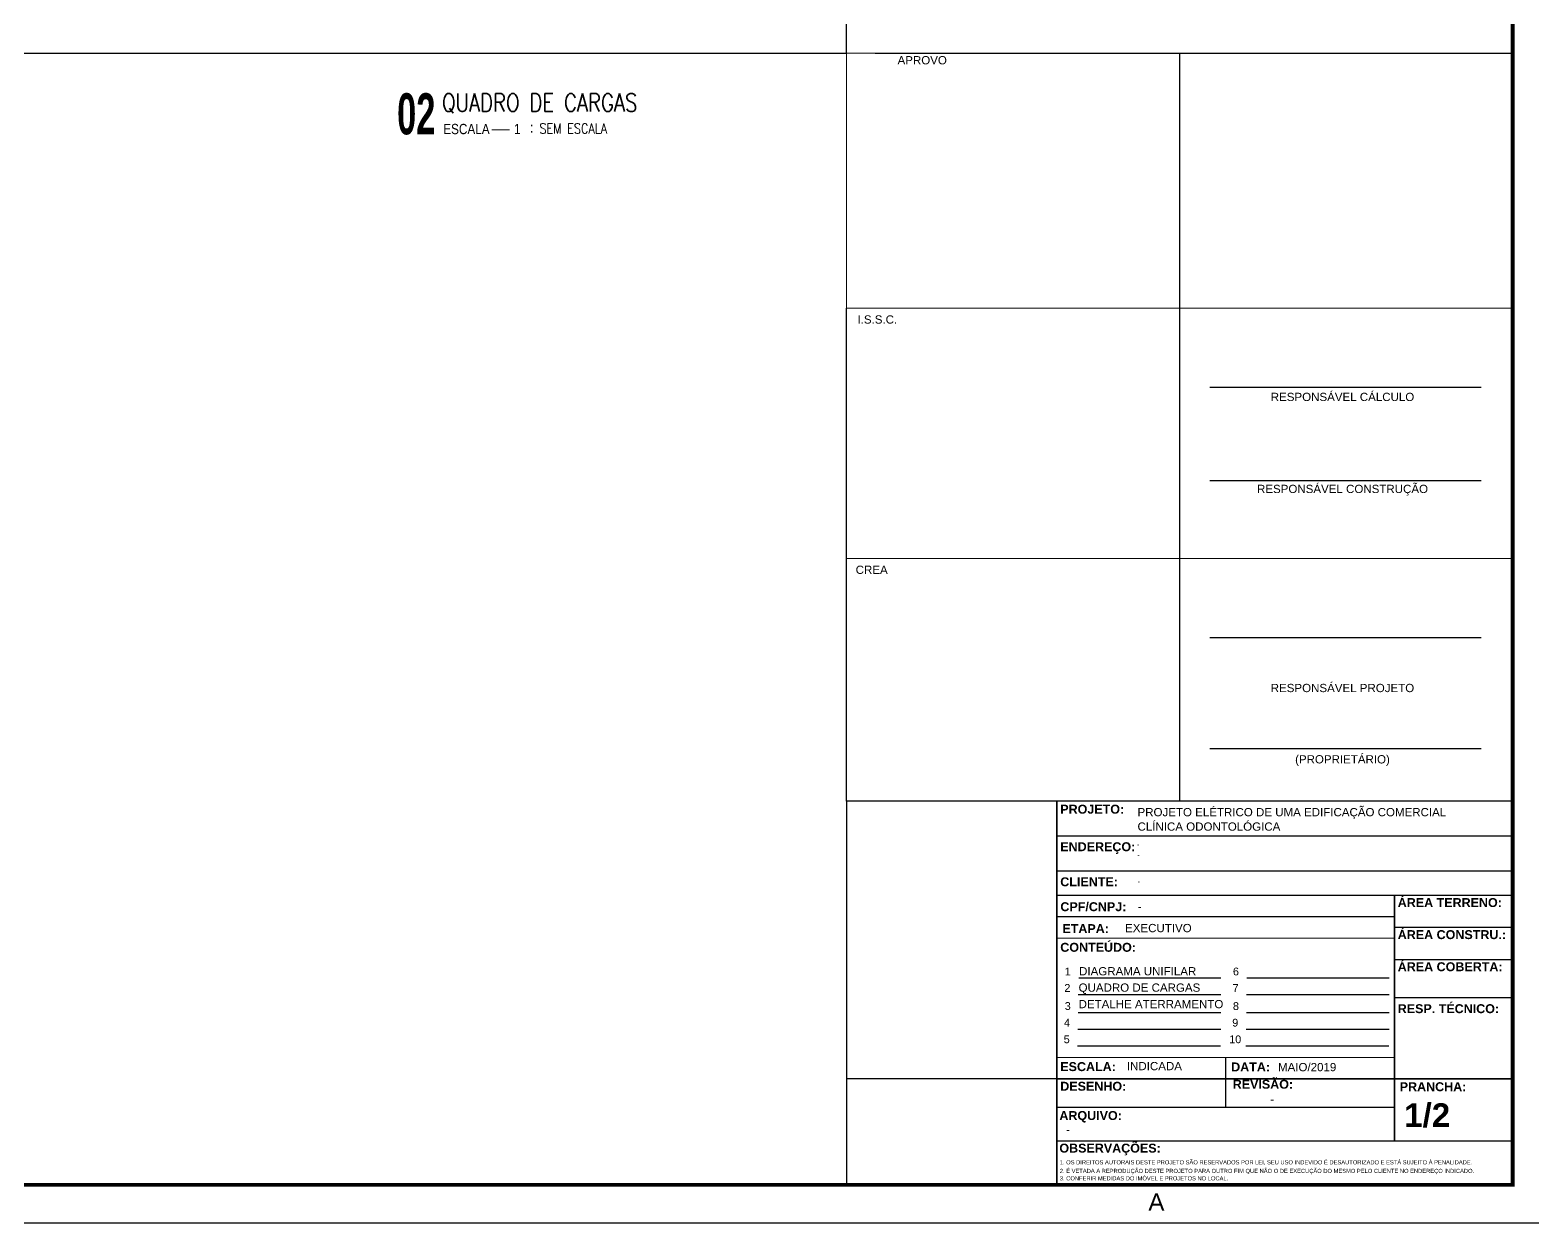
# Model space of a CAD drawing. Header units: millimetres. Extents: x 3040 to 3208, y 298 to 357.
# Drawn here: x 3083.66 to 3123.14, y 297.86 to 329.22 of the extents above; entities that cross this region are included whole.
import ezdxf
from ezdxf.enums import TextEntityAlignment as Align

# ---------------------------------------------------------------- set-up
doc = ezdxf.new("R2010")
doc.units = ezdxf.units.MM
doc.header["$MEASUREMENT"] = 0
doc.layers.get('0').update_dxf_attribs({"linetype": 'CONTINUOUS'})
for name, color, linetype in [('A-PEN-Y', 2, 'CONTINUOUS'), ('CABO-ILUM', 3, 'CONTINUOUS'), ('E-txt-g', 3, 'CONTINUOUS'), ('E-TXT-Y', 2, 'CONTINUOUS'), ("LINHA - PROJETU'S", 1, 'CONTINUOUS'), ('P2', 1, 'CONTINUOUS'), ("PRANCHA - PROJETU'S", 7, 'CONTINUOUS'), ('TEXTO', 2, 'CONTINUOUS')]:
    doc.layers.add(name, color=color, linetype=linetype)
doc.layers.add('E-Txt-W', color=7, linetype='CONTINUOUS', lineweight=20)
doc.styles.add('ARIAL', font='arial.ttf', dxfattribs={"height": 2})
doc.styles.add('F2', font='ARIALN.TTF')
doc.styles.add('HELVET', font='HELVET.SHX')
doc.styles.add('REG140', font='romans.shx', dxfattribs={"width": 0.8, "height": 0.35})
doc.styles.add('REG80', font='romans.shx', dxfattribs={"width": 0.8, "height": 0.2})
doc.styles.add('SANSSERIF2', font='sanssb__.ttf', dxfattribs={"width": 0.8})

# ---------------------------------------------------------------- blocks, each defined once
blk = doc.blocks.new('ADFSGASDFG')
at = {"layer": "PRANCHA - PROJETU'S", "color": 1}
blk.add_lwpolyline([(276.578, 47.946), (360.678, 47.946), (360.678, 107.346), (276.578, 107.346)], close=True, dxfattribs=at)
at = {"layer": "PRANCHA - PROJETU'S", "color": 4, "const_width": 0.1}
blk.add_lwpolyline([(279.078, 106.346), (359.678, 106.346), (359.678, 48.946), (279.078, 48.946)], close=True, dxfattribs=at)
blk = doc.blocks.new('IND_DES')
at = {"layer": 'E-Txt-W', "color": 7}
blk.add_line((0.027, -0.243), (0.198, -0.243), dxfattribs=at)
at = {"layer": 'E-txt-g', "color": 7, "style": 'F2'}
for s, p in [('ESCALA', (-0.446, -0.286)), ('1', (0.243, -0.286)), (':', (0.399, -0.271))]:
    blk.add_text(s, height=0.1, dxfattribs=at).set_placement(p)
blk.add_attdef('ESCALA', (0.49, -0.281), '', height=0.1, dxfattribs=at)
at = {"layer": 'E-Txt-W', "color": 6, "style": 'F2'}
blk.add_attdef('00', text='', height=0.4, dxfattribs=at).set_placement((-0.708, -0.288), align=Align.CENTER)
at = {"layer": 'E-TXT-Y', "color": 7, "style": 'F2'}
for tag, p in [('PROJETO', (-0.456, 0.183)), ('DESENHO', (-0.458, -0.066))]:
    blk.add_attdef(tag, p, '', height=0.175, dxfattribs=at)

msp = doc.modelspace()

# ---------------------------------------------------------------- linework, layer by layer
at = {"color": 4}
msp.add_line((3122.612, 308.749), (3122.612, 328.484), dxfattribs=at)
at = {"layer": 'A-PEN-Y'}
msp.add_line((3105.863, 328.607), (3122.612, 328.607), dxfattribs=at)
at = {"layer": 'E-txt-g'}
for p, q in [((3121.779, 319.82), (3114.653, 319.82)), ((3121.779, 317.371), (3114.653, 317.371)), ((3121.779, 313.242), (3114.653, 313.242)), ((3121.779, 310.327), (3114.653, 310.327))]:
    msp.add_line(p, q, dxfattribs=at)
at = {"layer": "LINHA - PROJETU'S", "color": 1}
for p, q in [((3105.112, 328.607), (3105.112, 356.265)), ((3042.012, 328.607), (3105.112, 328.607)), ((3105.112, 308.953), (3105.112, 321.906))]:
    msp.add_line(p, q, dxfattribs=at)
at = {"layer": "LINHA - PROJETU'S", "color": 1, "const_width": 0.03}
for points in [[(3105.112, 308.953), (3105.112, 328.607), (3122.659, 328.607)], [(3113.862, 308.953), (3113.862, 328.607)], [(3122.612, 321.906), (3105.112, 321.906)], [(3122.612, 315.327), (3105.112, 315.327)], [(3122.612, 308.953), (3105.112, 308.953), (3105.112, 298.865)], [(3110.637, 298.865), (3110.637, 308.953)], [(3110.637, 308.035), (3122.612, 308.035)], [(3110.637, 308.035), (3122.612, 308.035)], [(3110.637, 307.116), (3122.612, 307.116)], [(3110.637, 306.477), (3122.612, 306.477)], [(3110.637, 306.477), (3122.612, 306.477)], [(3110.637, 306.477), (3122.612, 306.477)], [(3119.51, 306.477), (3119.51, 300.036)], [(3119.51, 305.913), (3110.637, 305.913)], [(3110.637, 305.913), (3119.51, 305.913)], [(3122.612, 305.635), (3119.51, 305.635)], [(3110.637, 305.349), (3119.51, 305.349)], [(3119.51, 304.791), (3122.612, 304.791)], [(3122.612, 303.791), (3119.51, 303.791)], [(3119.51, 302.212), (3110.637, 302.212)], [(3115.073, 302.212), (3115.073, 300.904)], [(3105.112, 301.657), (3122.612, 301.657)], [(3119.51, 300.904), (3115.073, 300.904), (3115.073, 301.657)], [(3119.51, 301.657), (3119.51, 300.904)], [(3115.073, 300.904), (3110.637, 300.904)], [(3122.612, 300.024), (3110.637, 300.024)]]:
    msp.add_lwpolyline(points, dxfattribs=at)
at = {"layer": "LINHA - PROJETU'S", "color": 1}
for points in [[(3110.637, 308.953), (3110.637, 298.865)], [(3119.51, 301.657), (3119.51, 300.036)]]:
    msp.add_lwpolyline(points, dxfattribs=at)
at = {"layer": 'P2'}
msp.add_line((3122.612, 308.953), (3105.112, 308.953), dxfattribs=at)
at = {"layer": "PRANCHA - PROJETU'S", "color": 1}
for p, q in [((3105.112, 308.953), (3105.112, 298.865)), ((3115.073, 301.657), (3115.073, 302.083)), ((3110.637, 301.657), (3105.112, 301.657)), ((3110.637, 300.024), (3122.612, 300.024))]:
    msp.add_line(p, q, dxfattribs=at)
at = {"layer": "PRANCHA - PROJETU'S"}
for p, q in [((3122.612, 308.953), (3122.612, 298.865)), ((3105.112, 298.865), (3122.612, 298.865)), ((3105.112, 298.865), (3122.612, 298.865)), ((3105.112, 298.865), (3122.612, 298.865)), ((3106.884, 298.865), (3122.612, 298.865)), ((3111.449, 298.865), (3122.287, 298.865)), ((3111.449, 298.865), (3122.612, 298.865))]:
    msp.add_line(p, q, dxfattribs=at)
at = {"layer": "PRANCHA - PROJETU'S", "color": 6}
for p, q in [((3111.21, 304.304), (3114.948, 304.304)), ((3115.629, 304.304), (3118.99, 304.304)), ((3115.629, 304.304), (3119.368, 304.304)), ((3111.201, 303.871), (3114.948, 303.871)), ((3115.62, 303.87), (3119.368, 303.87)), ((3111.201, 303.396), (3114.948, 303.396)), ((3115.62, 303.395), (3119.368, 303.395)), ((3111.192, 302.959), (3114.948, 302.959)), ((3111.192, 302.959), (3114.948, 302.959)), ((3115.611, 302.959), (3119.368, 302.959)), ((3115.611, 302.959), (3119.368, 302.959)), ((3111.183, 302.522), (3114.939, 302.522)), ((3111.183, 302.522), (3114.939, 302.522)), ((3115.602, 302.522), (3119.358, 302.522)), ((3115.602, 302.522), (3119.358, 302.522))]:
    msp.add_line(p, q, dxfattribs=at)
at = {"layer": "PRANCHA - PROJETU'S", "color": 1}
for points in [[(3122.612, 308.953), (3105.112, 308.953), (3105.112, 298.865)], [(3110.637, 301.309), (3110.637, 308.953)], [(3119.51, 300.036), (3119.51, 306.477)], [(3119.51, 304.791), (3122.612, 304.791)], [(3119.51, 303.791), (3122.612, 303.791)], [(3122.612, 302.083), (3122.652, 302.083)], [(3110.637, 301.657), (3122.612, 301.657)], [(3115.073, 300.904), (3115.073, 301.657)], [(3110.637, 298.865), (3110.637, 301.309)], [(3119.51, 301.309), (3119.51, 301.311)], [(3110.637, 300.904), (3119.51, 300.904)]]:
    msp.add_lwpolyline(points, dxfattribs=at)

# ---------------------------------------------------------------- block references
ref = msp.add_blockref('IND_DES', (3095.721, 327.252), dxfattribs=dict(xscale=2.699723250675219, yscale=2.699723250675219, zscale=2.699723250675219))
ref.add_attrib('00', '02', dxfattribs={"layer": 'E-Txt-W', "height": 1.0799, "style": 'SANSSERIF2', "width": 0.6}).set_placement((3093.809, 326.474), align=Align.CENTER)
ref.add_attrib('DESENHO', 'QUADRO DE CARGAS', (3094.484, 327.074), dxfattribs={"layer": 'E-TXT-Y', "height": 0.47245, "style": 'REG140', "width": 0.8})
ref.add_attrib('ESCALA', 'SEM ESCALA', (3097.044, 326.493), dxfattribs={"layer": 'CABO-ILUM', "height": 0.27, "style": 'REG80', "width": 0.8})
msp.add_blockref('ADFSGASDFG', (2762.934, 249.919), dxfattribs=at)

# ---------------------------------------------------------------- texts
at = {"layer": "PRANCHA - PROJETU'S", "color": 2, "style": 'ARIAL'}
for s, height, p in [('APROVO', 0.2168, (3107.1, 328.423)), ('I.S.S.C.', 0.2168, (3105.921, 321.609)), ('RESPONSÁVEL CÁLCULO', 0.21676, (3118.141, 319.601)), ('RESPONSÁVEL CONSTRUÇÃO', 0.21676, (3118.141, 317.153)), ('CREA', 0.2168, (3105.773, 315.031)), ('RESPONSÁVEL PROJETO', 0.21676, (3118.14, 311.951)), ('(PROPRIETÁRIO)', 0.21676, (3118.14, 310.046))]:
    msp.add_text(s, height=height, dxfattribs=at).set_placement(p, align=Align.MIDDLE)
for s, height, p in [('PROJETO ELÉTRICO DE UMA EDIFICAÇÃO COMERCIAL', 0.21676, (3112.756, 308.553)), ('CLÍNICA ODONTOLÓGICA', 0.21676, (3112.756, 308.174)), ('-', 0.217, (3112.76, 306.072)), ('EXECUTIVO', 0.2168, (3112.429, 305.507)), ('DIAGRAMA UNIFILAR', 0.21676, (3111.221, 304.372)), ('QUADRO DE CARGAS', 0.21676, (3111.208, 303.942)), ('DETALHE ATERRAMENTO', 0.21676, (3111.208, 303.508)), ('INDICADA', 0.2168, (3112.476, 301.879)), ('MAIO/2019', 0.2168, (3116.446, 301.852)), ('-', 0.217, (3116.243, 301.007)), ('-', 0.217, (3110.881, 300.212))]:
    msp.add_text(s, height=height, dxfattribs=at).set_placement(p)
at = {"layer": "PRANCHA - PROJETU'S", "style": 'ARIAL'}
for s, height, p in [('1', 0.205, (3110.843, 304.371)), ('6', 0.205, (3115.262, 304.371)), ('2', 0.205, (3110.834, 303.938)), ('7', 0.205, (3115.253, 303.938)), ('3', 0.205, (3110.843, 303.463)), ('8', 0.205, (3115.262, 303.462)), ('4', 0.205, (3110.825, 303.026)), ('9', 0.205, (3115.244, 303.026)), ('5', 0.205, (3110.816, 302.589)), ('10', 0.2047, (3115.163, 302.589)), ('2. É VETADA A REPRODUÇÃO DESTE PROJETO PARA OUTRO FIM QUE NÃO O DE EXECUÇÃO DO MESMO PELO CLIENTE NO ENDEREÇO INDICADO.', 0.108382, (3110.714, 299.179)), ('1. OS DIREITOS AUTORAIS DESTE PROJETO SÃO RESERVADOS POR LEI, SEU USO INDEVIDO É DESAUTORIZADO E ESTÁ SUJEITO À PENALIDADE.', 0.108382, (3110.714, 299.405)), ('3. CONFERIR MEDIDAS DO IMÓVEL E PROJETOS NO LOCAL.', 0.10838, (3110.714, 298.984))]:
    msp.add_text(s, height=height, dxfattribs=at).set_placement(p)
at = {"layer": "PRANCHA - PROJETU'S", "color": 50, "linetype": 'Continuous', "style": 'ARIAL'}
msp.add_text('A', height=0.45, dxfattribs=at).set_placement((3113.252, 298.415), align=Align.MIDDLE)
at = {"layer": "PRANCHA - PROJETU'S", "color": 3, "char_height": 0.23508, "width": 8.80966, "attachment_point": 1, "style": 'HELVET'}
for s, insert in [('{\\fArial|b1|i0|c0|p34;PROJETO:}', (3110.727, 308.857)), ('{\\fArial|b1|i0|c0|p34;ENDEREÇO:}', (3110.727, 307.87)), ('{\\fArial|b1|i0|c0|p34;CLIENTE:}', (3110.727, 306.949)), ('{\\fArial|b1|i0|c0|p34;ÁREA TERRENO:}', (3119.591, 306.403)), ('{\\fArial|b1|i0|c0|p34;CPF/CNPJ:}', (3110.73, 306.294)), ('{\\fArial|b1|i0|c0|p34;ETAPA:}', (3110.782, 305.719)), ('{\\fArial|b1|i0|c0|p34;ÁREA CONSTRU.:}', (3119.591, 305.56)), ('{\\fArial|b1|i0|c0|p34;CONTEÚDO:}', (3110.727, 305.227)), ('{\\fArial|b1|i0|c0|p34;ÁREA COBERTA:}', (3119.591, 304.716)), ('{\\fArial|b1|i0|c0|p34;RESP. TÉCNICO:}', (3119.591, 303.614)), ('{\\fArial|b1|i0|c0|p34;ESCALA:}', (3110.727, 302.091)), ('{\\fArial|b1|i0|c0|p34;DATA:}', (3115.216, 302.083)), ('{\\fArial|b1|i0|c0|p34;REVISÃO:}', (3115.256, 301.628)), ('{\\fArial|b1|i0|c0|p34;DESENHO:}', (3110.727, 301.575)), ('{\\fArial|b1|i0|c0|p34;PRANCHA:}', (3119.643, 301.563)), ('{\\fArial|b1|i0|c0|p34;ARQUIVO:}', (3110.703, 300.806)), ('{\\fArial|b1|i0|c0|p34;OBSERVAÇÕES:}', (3110.703, 299.949))]:
    msp.add_mtext(s, dxfattribs=dict(at, insert=insert))
at = {"layer": "PRANCHA - PROJETU'S", "color": 2, "insert": (3119.761, 301.01), "char_height": 0.62207, "width": 23.31203, "attachment_point": 1, "style": 'HELVET'}
msp.add_mtext('{\\fArial|b1|i0|c0|p34;1/2}', dxfattribs=at)
at = {"layer": 'TEXTO', "color": 2, "style": 'F2'}
for p in [(3112.739, 307.731), (3112.748, 307.449), (3112.756, 306.755)]:
    msp.add_text('-', height=0.179, dxfattribs=at).set_placement(p)

doc.saveas('drawing.dxf')
